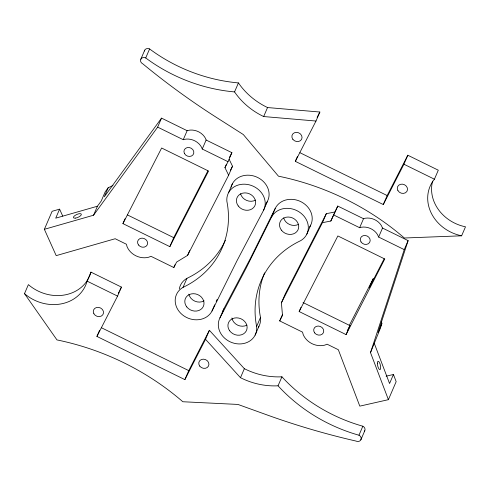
<?xml version="1.0" encoding="UTF-8"?>
<svg xmlns="http://www.w3.org/2000/svg" width="490" height="490" viewBox="0 0 490 490"><rect width="100%" height="100%" fill="white"/><g stroke="black" fill="none" stroke-linecap="round" stroke-linejoin="round"><path stroke-width="0.73" d="M388.405 399.668L370.507 352.641L404.244 249.624L408.121 240.621L382.519 228.052L381.33 225.48A14.553 12.605 23.3 0 0 365.16 218.234L363.525 218.718L337.763 206.063L330.824 221.039L322.445 222.674L281.407 302.832L282.503 315.438L279.698 320.919L302.55 332.14L303.188 334.56A16.985 14.706 23.3 0 0 324.735 345.144L327.099 344.201L338.327 349.713L359.801 406.137L388.405 399.668L396.165 381.649L393.446 374.501L386.114 376.161M370.507 352.641L380.289 328.453L381.875 323.602L381.441 321.36M408.121 240.621L377.992 332.618L381.875 323.602M229.167 159.342L232.505 166.214L228.628 175.212L187.596 255.37L176.633 262.052L173.828 267.534L150.975 256.307L148.611 257.256A16.985 14.706 23.3 0 1 127.063 246.672L126.42 244.247L115.193 238.734L56.191 255.633L44.37 229.308L52.13 211.288L59.602 209.15L62.714 216.078M59.602 209.15L55.719 218.166L97.43 206.223L101.265 200.955L105.148 191.933L108.168 187.78L112.976 185.483M364.744 430.802L360.867 439.806A3.779 3.277 23.3 0 1 355.985 441.055A671.276 581.342 23.3 0 1 263.455 413.627L237.938 404.434L182.844 401.745A242.734 210.216 23.3 0 0 56.963 339.913L24.5 293.632L28.377 284.629A39.249 33.988 23.3 0 0 88.923 277.573M432.639 181.116A39.249 33.988 23.3 0 0 465.5 226.803L461.623 235.806L404.342 238.005A242.734 210.216 23.3 0 0 278.455 176.179L243.31 134.542L220.518 120.007A671.276 581.342 23.3 0 1 142.737 63.786A3.779 3.277 23.3 0 1 140.832 59.198L144.709 50.194M140.832 59.198A3.779 3.277 23.3 0 1 145.72 57.949L149.597 48.945A153.339 132.796 23.3 0 0 238.434 82.914A66.769 57.826 23.3 0 0 267.54 107.549L319.866 112.032L315.989 121.036L295.341 161.357L383.29 204.557L403.932 164.23L407.809 155.226L438.299 170.202L434.422 179.205A39.249 33.988 23.3 0 0 461.623 235.806M44.37 229.308L93.547 215.226L97.43 206.223M108.168 187.78L104.284 196.802L161.535 118.121L187.131 130.695L189.949 130.095A14.553 12.605 23.3 0 1 205.543 138.45L206.125 140.024L202.248 149.027L228.015 161.682L224.953 167.66L228.628 175.212M24.5 293.632A39.249 33.988 23.3 0 0 87.079 281.131L90.956 272.128L121.44 287.103L117.563 296.107L96.922 336.428L184.871 379.627L205.512 339.301L209.389 330.297L244.357 368.688A66.769 57.826 23.3 0 0 281.921 376.804A153.339 132.796 23.3 0 0 362.845 426.214A3.779 3.277 23.3 0 1 364.248 431.5M93.547 215.226L157.657 127.124L161.535 118.121M122.935 223.612L161.639 148.005L208.544 171.047L169.84 246.654L122.935 223.612L125.024 218.767M96.922 336.428L99.605 330.199M157.657 127.124L183.254 139.699L187.131 130.695M315.989 121.036L263.663 116.547A66.769 57.826 23.3 0 1 234.557 91.918L238.434 82.914M169.84 246.654L173.717 237.65L207.889 170.9M173.828 267.534L175.016 264.765M224.953 167.66L226.447 164.193M187.596 255.37L189.685 250.525M228.015 161.682L231.893 152.678L206.125 140.024M231.096 187.186A19.606 16.979 23.3 0 1 255.939 176.719A19.606 16.979 23.3 0 1 267.362 201.451L263.485 210.455L237.142 260.453L211.999 311.04A19.606 16.979 23.3 0 1 182.378 314.77A19.606 16.979 23.3 0 1 183.046 287.354L186.923 278.357A99.421 86.099 23.3 0 0 225.388 240.321M228.542 192.729L232.419 183.726M263.663 116.547L267.54 107.549M211.999 311.04L214.681 304.805M184.871 379.627L188.748 370.624L209.389 330.297M219.924 317.9L246.274 267.901L271.423 217.315A19.606 16.979 23.3 0 1 300.927 213.181A19.606 16.979 23.3 0 1 300.713 240.645A99.421 86.099 23.3 0 0 256.619 326.463A19.606 16.979 23.3 0 1 234.588 343.38A19.606 16.979 23.3 0 1 219.924 317.9L223.801 308.896L250.151 258.898L275.3 208.311A19.606 16.979 23.3 0 1 301.62 202.064A19.606 16.979 23.3 0 1 309.576 227.06M295.341 161.357L297.43 156.512M271.423 217.315L275.3 208.311M256.619 326.463L260.496 317.459A99.421 86.099 23.3 0 1 264.576 272.826M255.106 335.178L258.983 326.175M360.867 439.806A3.779 3.277 23.3 0 0 358.968 435.218A153.339 132.796 23.3 0 1 278.044 385.808A66.769 57.826 23.3 0 1 240.48 377.692L244.357 368.688M306.826 234.147L310.703 225.143M281.407 302.832L285.284 293.835L326.322 213.677L334.701 212.035M279.698 320.919L282.381 314.684M322.445 222.674L326.322 213.677M330.824 221.039L337.763 206.063M299.163 311.554L337.867 235.947L384.773 258.99L346.069 334.596L299.163 311.554L300.952 307.401M278.044 385.808L281.921 376.804M333.886 215.067L359.648 227.721L363.525 218.718M383.29 204.557L387.167 195.553L407.809 155.226M404.244 249.624L378.641 237.05L382.519 228.052M346.069 334.596L349.946 325.593L303.041 302.55M373.472 280.262L373.184 278.767L369.301 287.789L384.16 258.757M358.968 435.218L362.845 426.214M393.446 374.501L389.562 383.523L374.385 343.643M216.188 301.387L217.137 299.427M118.347 293.149L119.033 291.807M119.719 290.466L121.44 287.103M229.51 157.327L231.893 152.678M230.423 170.287L232.505 166.214M317.11 117.41L319.866 112.032M349.217 325.587L373.184 278.767M347.251 330.848L349.946 325.593M265.298 205.279L267.362 201.451M359.648 227.721L361.283 227.238A14.553 12.605 23.3 0 1 377.453 234.483L378.641 237.05M183.254 139.699L186.071 139.093A14.553 12.605 23.3 0 1 201.666 147.453L202.248 149.027M403.932 164.23L434.422 179.205M299.911 152.69L387.167 195.553M127.492 214.945L173.717 237.65M87.079 281.131L117.563 296.107M101.485 327.761L188.748 370.624M205.512 339.301L240.48 377.692M234.557 91.918A153.339 132.796 23.3 0 1 145.72 57.949M144.44 51.009A3.779 3.277 23.3 0 1 149.597 48.945M90.956 272.128A39.249 33.988 23.3 0 1 89.235 276.917M183.046 287.354A99.421 86.099 23.3 0 0 226.882 201.415A19.606 16.979 23.3 0 1 249.22 184.816A19.606 16.979 23.3 0 1 263.485 210.455M204.097 300.842A9.8 8.489 23.3 0 1 188.852 294.153M255.572 200.11A9.8 8.489 23.3 0 1 240.559 193.764M179.291 288.965A19.606 16.979 23.3 0 1 186.923 278.357M246.936 325.133A9.8 8.489 23.3 0 1 231.899 317.992M298.68 224.249A9.8 8.489 23.3 0 1 283.667 217.903M260.496 317.459A19.606 16.979 23.3 0 1 258.242 327.461M222.399 313.104A19.606 16.979 23.3 0 1 223.801 308.896M314.647 332.888A5.133 4.447 23.3 0 0 323.308 332.851A5.133 4.447 23.3 0 0 318.157 326.034A5.133 4.447 23.3 0 0 314.647 332.888M361.026 241.931A5.059 4.379 23.3 0 0 369.613 242.477A5.059 4.379 23.3 0 0 365.062 235.482A5.059 4.379 23.3 0 0 361.026 241.931M377.392 363.237A4.281 1.378 77.3 0 0 379.83 369.644A4.281 1.378 77.3 0 0 379.879 363.488A4.281 1.378 77.3 0 0 377.392 363.237M292.849 139.313A5.2 4.508 23.3 0 0 301.626 139.276A5.2 4.508 23.3 0 0 296.407 132.361A5.2 4.508 23.3 0 0 292.849 139.313M397.935 190.628A5.231 4.533 23.3 0 0 406.823 191.541A5.231 4.533 23.3 0 0 402.449 184.154A5.231 4.533 23.3 0 0 397.935 190.628M199.73 366.104A5.2 4.508 23.3 0 0 208.507 366.067A5.2 4.508 23.3 0 0 203.289 359.158A5.2 4.508 23.3 0 0 199.73 366.104M93.872 313.735A5.231 4.533 23.3 0 0 102.753 314.849A5.231 4.533 23.3 0 0 98.576 307.383A5.231 4.533 23.3 0 0 93.872 313.735M138.523 244.994A5.133 4.447 23.3 0 0 147.184 244.957A5.133 4.447 23.3 0 0 142.033 238.14A5.133 4.447 23.3 0 0 138.523 244.994M184.418 153.468A5.059 4.379 23.3 0 0 192.98 154.883A5.059 4.379 23.3 0 0 189.281 147.545A5.059 4.379 23.3 0 0 184.418 153.468M75.564 218.099A4.281 1.556 -24.2 0 0 81.34 214.332A4.281 1.556 -24.2 0 0 75.246 215.3A4.281 1.556 -24.2 0 0 75.564 218.099M186.757 306.918A9.8 8.489 23.3 0 0 203.27 306.587A9.8 8.489 23.3 0 0 193.195 293.694A9.8 8.489 23.3 0 0 186.757 306.918M238.263 205.978A9.8 8.489 23.3 0 0 254.806 205.91A9.8 8.489 23.3 0 0 244.969 192.882A9.8 8.489 23.3 0 0 238.263 205.978M229.669 330.793A9.8 8.489 23.3 0 0 246.243 330.989A9.8 8.489 23.3 0 0 236.639 317.832A9.8 8.489 23.3 0 0 229.669 330.793M281.37 230.116A9.8 8.489 23.3 0 0 297.914 230.049A9.8 8.489 23.3 0 0 288.077 217.021A9.8 8.489 23.3 0 0 281.37 230.116"/></g></svg>
